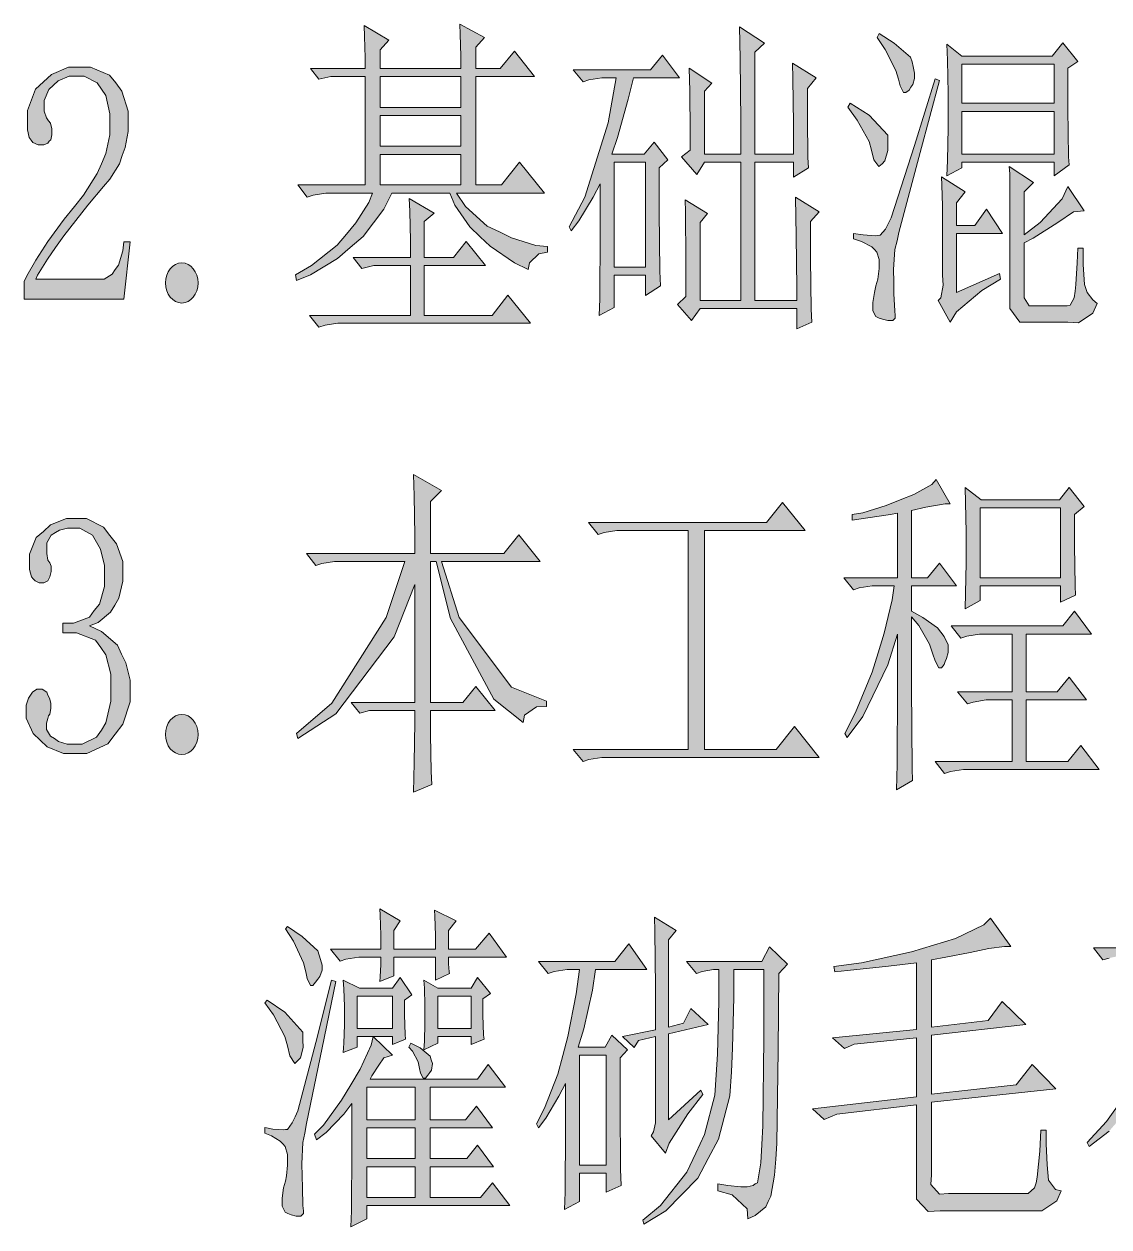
# Model space of a CAD drawing. Header units: millimetres. Extents: x 0 to 586, y 0 to 414.
# Drawn here: x 386.23 to 398.7, y 144.64 to 158.46 of the extents above; entities that cross this region are included whole.
import ezdxf

# ---------------------------------------------------------------- set-up
doc = ezdxf.new("R2010")
doc.units = ezdxf.units.MM

msp = doc.modelspace()

# ---------------------------------------------------------------- hatches: boundary and pattern name
h = msp.add_hatch(color=0)
h.paths.add_polyline_path([(391.248194, 157.952722), (391.248194, 158.093833), (391.241139, 158.347833), (391.237611, 158.46425), (391.519833, 158.309028), (391.421056, 158.199667), (391.421056, 157.952722), (391.703278, 157.952722), (391.865556, 158.153806), (392.098389, 157.861), (391.421056, 157.861), (391.421056, 156.615694), (391.717389, 156.615694), (391.925528, 156.87675), (392.211278, 156.520444), (391.198806, 156.520444), (391.304639, 156.36875), (391.551583, 156.142972), (391.692694, 156.075944), (391.833806, 156.005389), (392.1125, 155.920722), (392.246556, 155.906611), (392.246556, 155.843111), (392.147778, 155.821944), (392.038417, 155.719639), (392.024306, 155.642028), (391.865556, 155.719639), (391.586861, 155.910139), (391.470444, 156.0195), (391.354028, 156.132389), (391.181167, 156.382861), (391.124722, 156.520444), (390.457972, 156.520444), (390.36625, 156.337), (390.126361, 156.023028), (389.978194, 155.896028), (389.830028, 155.769028), (389.523111, 155.582056), (389.360833, 155.518556), (389.35025, 155.582056), (389.533694, 155.687889), (389.8265, 155.92425), (389.935861, 156.05125), (390.041694, 156.17825), (390.193389, 156.414611), (390.235722, 156.520444), (389.780639, 156.520444), (389.6995, 156.520444), (389.551333, 156.499278), (389.484306, 156.474583), (389.374944, 156.615694), (390.151056, 156.615694), (390.151056, 157.861), (389.755944, 157.861), (389.618361, 157.82925), (389.523111, 157.952722), (390.151056, 157.952722), (390.151056, 158.076194), (390.144, 158.323139), (390.136944, 158.446611), (390.422694, 158.277278), (390.323917, 158.167917), (390.323917, 157.952722)])
h.paths.add_polyline_path([(390.323917, 157.861), (390.323917, 157.504694), (391.248194, 157.504694), (391.248194, 157.861)])
h.paths.add_polyline_path([(390.323917, 157.412972), (390.323917, 157.060194), (391.248194, 157.060194), (391.248194, 157.412972)])
h.paths.add_polyline_path([(390.323917, 156.964944), (390.323917, 156.615694), (391.248194, 156.615694), (391.248194, 156.964944)])
h = msp.add_hatch(color=0)
h.dxf.hatch_style = 2
h.paths.add_polyline_path([(395.072306, 156.968472), (395.072306, 157.314194), (395.06525, 157.839833), (395.061722, 158.016222), (395.333361, 157.846889), (395.234583, 157.723417), (395.234583, 157.38475), (395.238111, 156.929667), (395.245167, 156.81325), (395.072306, 156.703889), (395.072306, 156.87675), (394.627806, 156.87675), (394.627806, 155.285722), (395.111111, 155.285722), (395.111111, 155.433889), (395.104056, 156.026556), (395.097, 156.474583), (395.368639, 156.30525), (395.269861, 156.195889), (395.269861, 155.7655), (395.276917, 155.186944), (395.283972, 155.038778), (395.111111, 154.961167), (395.111111, 155.194), (393.999861, 155.194), (393.901083, 155.056417), (393.738806, 155.239861), (393.837583, 155.331583), (393.837583, 155.747861), (393.834056, 156.30525), (393.827, 156.442833), (394.084528, 156.287611), (393.999861, 156.181778), (393.999861, 155.285722), (394.469056, 155.285722), (394.469056, 156.87675), (394.04925, 156.87675), (393.961056, 156.735639), (393.788194, 156.936722), (393.886972, 157.014333), (393.886972, 157.222472), (393.883444, 157.691667), (393.876389, 157.95625), (394.133917, 157.783389), (394.04925, 157.691667), (394.04925, 156.968472), (394.469056, 156.968472), (394.469056, 157.338889), (394.462, 158.069139), (394.454944, 158.4325), (394.740694, 158.245528), (394.627806, 158.139694), (394.627806, 156.968472)])
h = msp.add_hatch(color=0)
h.dxf.hatch_style = 2
h.paths.add_polyline_path([(396.060083, 158.354889), (396.232944, 158.245528), (396.419917, 158.08325), (396.437556, 158.030333), (396.451667, 157.977417), (396.465778, 157.899806), (396.465778, 157.875111), (396.465778, 157.839833), (396.444611, 157.769278), (396.423444, 157.737528), (396.402278, 157.705778), (396.367, 157.677556), (396.356417, 157.677556), (396.338778, 157.677556), (396.299972, 157.755167), (396.282333, 157.82925), (396.250583, 157.931556), (396.127111, 158.171444), (396.035389, 158.309028)])
h = msp.add_hatch(color=0)
h.paths.add_polyline_path([(396.836194, 156.721528), (396.84325, 156.897917), (396.850306, 157.271861), (396.850306, 157.469417), (396.850306, 157.666972), (396.84325, 158.047972), (396.836194, 158.231417), (397.009056, 158.093833), (398.046222, 158.093833), (398.169694, 158.249056), (398.342556, 158.033861), (398.229667, 157.95625), (398.229667, 157.490583), (398.236722, 156.936722), (398.243778, 156.845), (398.070917, 156.721528), (398.070917, 156.87675), (397.009056, 156.87675), (397.009056, 156.81325)])
h.paths.add_polyline_path([(397.009056, 157.458833), (397.009056, 156.968472), (398.070917, 156.968472), (398.070917, 157.458833)])
h.paths.add_polyline_path([(397.009056, 158.002111), (397.009056, 157.554083), (398.070917, 157.554083), (398.070917, 158.002111)])
h = msp.add_hatch(color=0)
h.paths.add_polyline_path([(393.530667, 156.81325), (393.530667, 156.30525), (393.537722, 155.624389), (393.544778, 155.455056), (393.371917, 155.345694), (393.371917, 155.578528), (393.012083, 155.578528), (393.012083, 155.208111), (392.839222, 155.116389), (392.846278, 155.306889), (392.853333, 156.065361), (392.853333, 156.626278), (392.772194, 156.474583), (392.606389, 156.202944), (392.518194, 156.086528), (392.4935, 156.132389), (392.673417, 156.474583), (392.945056, 157.328306), (393.036778, 157.846889), (392.952111, 157.846889), (392.870972, 157.846889), (392.722806, 157.822194), (392.655778, 157.801028), (392.542889, 157.938611), (393.431889, 157.938611), (393.569472, 158.107944), (393.7635, 157.846889), (393.234333, 157.846889), (393.174361, 157.599944), (393.050889, 157.158972), (392.987389, 156.968472), (393.357806, 156.968472), (393.470694, 157.106056), (393.629444, 156.904972)])
h.paths.add_polyline_path([(393.012083, 156.87675), (393.012083, 155.67025), (393.371917, 155.67025), (393.371917, 156.87675)])
h = msp.add_hatch(color=0)
h.dxf.hatch_style = 2
h.paths.add_polyline_path([(387.215944, 157.293028), (387.215944, 157.430611), (387.166556, 157.642278), (387.117167, 157.716361), (387.067778, 157.790444), (386.919611, 157.864528), (386.820833, 157.864528), (386.74675, 157.864528), (386.61975, 157.811611), (386.566833, 157.762222), (386.513917, 157.712833), (386.461, 157.585833), (386.461, 157.508222), (386.461, 157.462361), (386.485694, 157.38475), (386.510389, 157.353), (386.531556, 157.324778), (386.549194, 157.261278), (386.549194, 157.229528), (386.549194, 157.190722), (386.535083, 157.134278), (386.517444, 157.116639), (386.503333, 157.095472), (386.457472, 157.077833), (386.425722, 157.077833), (386.390444, 157.077833), (386.330472, 157.102528), (386.309306, 157.13075), (386.288139, 157.158972), (386.266972, 157.247167), (386.266972, 157.307139), (386.266972, 157.469417), (386.358694, 157.716361), (386.450417, 157.801028), (386.542139, 157.885694), (386.739694, 157.970361), (386.845528, 157.970361), (386.993694, 157.970361), (387.212417, 157.878639), (387.282972, 157.786917), (387.353528, 157.691667), (387.424083, 157.462361), (387.424083, 157.324778), (387.424083, 157.229528), (387.392333, 157.046083), (387.357056, 156.954361), (387.325306, 156.859111), (387.215944, 156.682722), (387.141861, 156.598056), (386.961944, 156.382861), (386.686778, 156.030083), (386.591528, 155.896028), (386.496278, 155.761972), (386.383389, 155.578528), (386.362222, 155.532667), (387.092472, 155.532667), (387.148917, 155.532667), (387.240639, 155.589111), (387.275917, 155.642028), (387.314722, 155.694944), (387.364111, 155.857222), (387.374694, 155.963056), (387.448778, 155.963056), (387.374694, 155.303361), (386.228167, 155.303361), (386.228167, 155.504444), (386.259917, 155.571472), (386.362222, 155.751389), (386.432778, 155.857222), (386.503333, 155.966583), (386.690306, 156.220583), (386.806722, 156.36875), (386.912556, 156.499278), (387.067778, 156.746222), (387.117167, 156.859111), (387.166556, 156.975528), (387.215944, 157.190722)])
h = msp.add_hatch(color=0)
h.dxf.hatch_style = 2
h.paths.add_polyline_path([(396.751528, 157.815139), (396.529278, 156.989639), (396.285861, 156.068889), (396.264694, 155.973639), (396.24, 155.874861), (396.222361, 155.642028), (396.225889, 155.500917), (396.229417, 155.363333), (396.24, 155.169306), (396.243528, 155.116389), (396.243528, 155.084639), (396.215306, 155.056417), (396.183556, 155.056417), (396.158861, 155.056417), (396.095361, 155.070528), (396.060083, 155.084639), (396.021278, 155.102278), (395.986, 155.169306), (395.986, 155.22575), (395.986, 155.264556), (396.003639, 155.377444), (396.021278, 155.455056), (396.042444, 155.532667), (396.060083, 155.656139), (396.060083, 155.702), (396.060083, 155.758444), (396.031861, 155.843111), (396.003639, 155.871333), (395.975417, 155.903083), (395.855472, 155.966583), (395.76375, 155.994806), (395.76375, 156.058306), (395.873111, 156.040667), (396.014222, 156.030083), (396.042444, 156.033611), (396.070667, 156.037139), (396.130639, 156.107694), (396.165917, 156.174722), (396.197667, 156.238222), (396.465778, 157.06725), (396.702139, 157.832778)])
h = msp.add_hatch(color=0)
h.dxf.hatch_style = 2
h.paths.add_polyline_path([(395.724944, 157.554083), (395.943667, 157.4165), (396.158861, 157.187194), (396.158861, 157.099), (396.158861, 157.010806), (396.123583, 156.890861), (396.091833, 156.859111), (396.056556, 156.827361), (395.996583, 156.904972), (395.971889, 157.014333), (395.943667, 157.113111), (395.806083, 157.360056), (395.70025, 157.508222)])
h = msp.add_hatch(color=0)
h.dxf.hatch_style = 2
h.paths.add_polyline_path([(397.562917, 156.396972), (397.562917, 156.5275), (397.559389, 156.742694), (397.552333, 156.827361), (397.834556, 156.643917), (397.725194, 156.534556), (397.725194, 156.040667), (397.908639, 156.181778), (398.162639, 156.456944), (398.229667, 156.598056), (398.416639, 156.319361), (398.293167, 156.30525), (398.11325, 156.181778), (397.831028, 156.001861), (397.725194, 155.948944), (397.725194, 155.409194), (397.725194, 155.317472), (397.785167, 155.22575), (397.848667, 155.22575), (398.219083, 155.22575), (398.254361, 155.232806), (398.300222, 155.317472), (398.310806, 155.395083), (398.321389, 155.472694), (398.3355, 155.719639), (398.342556, 155.888972), (398.402528, 155.888972), (398.402528, 155.702), (398.420167, 155.472694), (398.434278, 155.423306), (398.448389, 155.377444), (398.515417, 155.292778), (398.564806, 155.253972), (398.515417, 155.141083), (398.349611, 155.031722), (398.229667, 155.038778), (397.785167, 155.038778), (397.675806, 155.038778), (397.562917, 155.194), (397.562917, 155.349222)])
h = msp.add_hatch(color=0)
h.dxf.hatch_style = 2
h.paths.add_polyline_path([(396.786806, 155.578528), (396.786806, 156.227639), (396.786806, 156.375806), (396.77975, 156.612167), (396.776222, 156.707417), (397.047861, 156.534556), (396.949083, 156.411083), (396.949083, 156.150028), (397.157222, 156.150028), (397.294806, 156.337), (397.47825, 156.058306), (396.949083, 156.058306), (396.949083, 155.377444), (397.442972, 155.596167), (397.453556, 155.532667), (397.238361, 155.402139), (396.949083, 155.155194), (396.875, 155.038778), (396.737417, 155.285722), (396.769167, 155.317472), (396.793861, 155.462111)])
h = msp.add_hatch(color=0)
h.dxf.hatch_style = 2
h.paths.add_polyline_path([(390.669639, 155.779611), (390.669639, 155.973639), (390.662583, 156.312306), (390.655528, 156.460472), (390.941278, 156.291139), (390.828389, 156.195889), (390.828389, 155.779611), (391.163528, 155.779611), (391.311694, 155.966583), (391.533944, 155.687889), (390.828389, 155.687889), (390.828389, 155.116389), (391.608028, 155.116389), (391.791472, 155.349222), (392.049, 155.024667), (389.914694, 155.024667), (389.837083, 155.024667), (389.688917, 155.0035), (389.618361, 154.978806), (389.509, 155.116389), (390.669639, 155.116389), (390.669639, 155.687889), (390.249833, 155.687889), (390.11225, 155.656139), (390.013472, 155.779611)])
h = msp.add_hatch(color=0)
edge = h.paths.add_edge_path()
edge.add_ellipse((388.041444, 155.488569), major_axis=(0, 0.231069), ratio=0.80916, start_angle=0, end_angle=360)
h = msp.add_hatch(color=0)
h.dxf.hatch_style = 2
h.paths.add_polyline_path([(390.902472, 150.576139), (390.902472, 150.297444), (390.909528, 149.874111), (390.916583, 149.725944), (390.704917, 149.634222), (390.711972, 149.972889), (390.719028, 150.442083), (390.719028, 150.576139), (390.200444, 150.576139), (390.087556, 150.544389), (389.988778, 150.667861), (390.719028, 150.667861), (390.719028, 152.022528), (390.482667, 151.422806), (389.812389, 150.537333), (389.374944, 150.251583), (389.360833, 150.311556), (389.766528, 150.660806), (390.390944, 151.645056), (390.606139, 152.287111), (389.879417, 152.287111), (389.798278, 152.287111), (389.650111, 152.262417), (389.583083, 152.24125), (389.473722, 152.378833), (390.719028, 152.378833), (390.719028, 152.586972), (390.711972, 153.042056), (390.704917, 153.289), (391.025944, 153.102028), (390.902472, 152.978556), (390.902472, 152.378833), (391.742083, 152.378833), (391.914944, 152.594028), (392.161889, 152.287111), (391.025944, 152.287111), (391.230556, 151.645056), (391.833806, 150.84425), (392.235972, 150.681972), (392.235972, 150.622), (392.119556, 150.614944), (391.981972, 150.519694), (391.964333, 150.435028), (391.629194, 150.706667), (391.131778, 151.630944), (390.965972, 152.287111), (390.902472, 152.287111), (390.902472, 150.667861), (391.272889, 150.667861), (391.421056, 150.851306), (391.643306, 150.576139)])
h = msp.add_hatch(color=0)
h.dxf.hatch_style = 2
h.paths.add_polyline_path([(396.268222, 152.840972), (396.190611, 152.826861), (395.929556, 152.788056), (395.749639, 152.763361), (395.749639, 152.826861), (395.869583, 152.848028), (396.141222, 152.932694), (396.299972, 152.996194), (396.458722, 153.056167), (396.663333, 153.172583), (396.712722, 153.229028), (396.875, 152.950333), (396.818556, 152.950333), (396.596306, 152.911528), (396.4305, 152.872722), (396.4305, 152.100139), (396.613944, 152.100139), (396.751528, 152.269472), (396.949083, 152.008417), (396.4305, 152.008417), (396.4305, 151.715611), (396.561028, 151.645056), (396.730361, 151.525111), (396.769167, 151.475722), (396.807972, 151.426333), (396.850306, 151.327556), (396.850306, 151.281694), (396.850306, 151.242889), (396.832667, 151.172333), (396.818556, 151.137056), (396.804444, 151.101778), (396.776222, 151.0665), (396.762111, 151.0665), (396.744472, 151.0665), (396.702139, 151.144111), (396.677444, 151.221722), (396.638639, 151.338139), (396.515167, 151.553333), (396.4305, 151.652111), (396.4305, 150.851306), (396.437556, 149.909389), (396.441083, 149.771806), (396.257639, 149.662444), (396.264694, 149.95525), (396.268222, 150.851306), (396.268222, 151.451028), (396.158861, 151.09825), (395.869583, 150.505583), (395.689667, 150.265694), (395.664972, 150.311556), (395.788444, 150.551444), (395.978944, 151.013583), (396.045972, 151.235833), (396.116528, 151.461611), (396.20825, 151.846139), (396.232944, 152.008417), (396.060083, 152.008417), (395.978944, 152.008417), (395.830778, 151.983722), (395.76375, 151.962556), (395.650861, 152.100139), (396.268222, 152.100139)])
h = msp.add_hatch(color=0)
h.paths.add_polyline_path([(397.047861, 151.743833), (397.051389, 151.92375), (397.058444, 152.273), (397.058444, 152.449389), (397.058444, 152.62225), (397.051389, 152.964444), (397.047861, 153.137306), (397.231306, 152.996194), (398.130889, 152.996194), (398.243778, 153.137306), (398.416639, 152.918583), (398.30375, 152.826861), (398.30375, 152.470556), (398.310806, 152.008417), (398.317861, 151.899056), (398.145, 151.821444), (398.145, 152.008417), (397.220722, 152.008417), (397.220722, 151.839083)])
h.paths.add_polyline_path([(397.220722, 152.904472), (397.220722, 152.100139), (398.145, 152.100139), (398.145, 152.904472)])
h = msp.add_hatch(color=0)
h.dxf.hatch_style = 2
h.paths.add_polyline_path([(392.71575, 152.735139), (394.765389, 152.735139), (394.948833, 152.964444), (395.209889, 152.643417), (394.04925, 152.643417), (394.04925, 150.124583), (394.87475, 150.124583), (395.086417, 150.389167), (395.368639, 150.032861), (392.952111, 150.032861), (392.870972, 150.032861), (392.722806, 150.011694), (392.655778, 149.987), (392.542889, 150.124583), (393.862278, 150.124583), (393.862278, 152.643417), (393.124972, 152.643417), (393.043833, 152.643417), (392.895667, 152.618722), (392.828639, 152.597556)])
h = msp.add_hatch(color=0)
h.dxf.hatch_style = 2
h.paths.add_polyline_path([(387.448778, 150.819556), (387.448778, 150.674917), (387.364111, 150.417389), (387.275917, 150.3045), (387.19125, 150.191611), (386.951361, 150.08225), (386.796139, 150.08225), (386.68325, 150.08225), (386.49275, 150.156333), (386.411611, 150.233944), (386.334, 150.311556), (386.252861, 150.487944), (386.252861, 150.59025), (386.252861, 150.636111), (386.277556, 150.71725), (386.30225, 150.752528), (386.326944, 150.784278), (386.376333, 150.819556), (386.401028, 150.819556), (386.436306, 150.819556), (386.489222, 150.784278), (386.503333, 150.752528), (386.520972, 150.71725), (386.535083, 150.657278), (386.535083, 150.636111), (386.535083, 150.597306), (386.5245, 150.533806), (386.510389, 150.512639), (386.499806, 150.480889), (386.485694, 150.427972), (386.485694, 150.403278), (386.485694, 150.357417), (386.531556, 150.279806), (386.577417, 150.251583), (386.623278, 150.219833), (386.725583, 150.188083), (386.782028, 150.188083), (386.894917, 150.188083), (387.060722, 150.269222), (387.117167, 150.350361), (387.170083, 150.4315), (387.226528, 150.681972), (387.226528, 150.851306), (387.226528, 150.992417), (387.166556, 151.214667), (387.110111, 151.299333), (387.050139, 151.384), (386.831417, 151.468667), (386.672667, 151.468667), (386.672667, 151.578028), (386.796139, 151.578028), (386.979583, 151.648583), (387.036028, 151.722667), (387.096, 151.79675), (387.152444, 152.001361), (387.152444, 152.131889), (387.152444, 152.24125), (387.106583, 152.428222), (387.060722, 152.509361), (387.014861, 152.5905), (386.870222, 152.671639), (386.771444, 152.671639), (386.729111, 152.671639), (386.637389, 152.646944), (386.588, 152.618722), (386.538611, 152.5905), (386.489222, 152.502306), (386.489222, 152.442333), (386.489222, 152.378833), (386.499806, 152.301222), (386.513917, 152.287111), (386.5245, 152.273), (386.538611, 152.234194), (386.538611, 152.2095), (386.538611, 152.170694), (386.5245, 152.110722), (386.513917, 152.086028), (386.499806, 152.064861), (386.457472, 152.040167), (386.425722, 152.040167), (386.401028, 152.040167), (386.355167, 152.064861), (386.334, 152.086028), (386.312833, 152.110722), (386.291667, 152.195389), (386.291667, 152.255361), (386.291667, 152.371778), (386.369278, 152.562278), (386.450417, 152.632833), (386.531556, 152.706917), (386.715, 152.781), (386.820833, 152.781), (386.944306, 152.781), (387.141861, 152.682222), (387.215944, 152.586972), (387.290028, 152.491722), (387.364111, 152.287111), (387.364111, 152.17775), (387.364111, 152.061333), (387.31825, 151.867306), (387.272389, 151.786167), (387.223, 151.705028), (387.078361, 151.585083), (386.979583, 151.546278), (387.117167, 151.482778), (387.300611, 151.324028), (387.35, 151.221722), (387.399389, 151.122944), (387.448778, 150.921861)])
h = msp.add_hatch(color=0)
h.dxf.hatch_style = 2
h.paths.add_polyline_path([(396.885583, 151.546278), (398.169694, 151.546278), (398.30375, 151.715611), (398.501306, 151.451028), (397.749889, 151.451028), (397.749889, 150.787806), (398.106194, 150.787806), (398.243778, 150.957139), (398.441333, 150.696083), (397.749889, 150.696083), (397.749889, 149.987), (398.229667, 149.987), (398.377833, 150.173972), (398.5895, 149.895278), (397.107833, 149.895278), (397.026694, 149.895278), (396.878528, 149.874111), (396.8115, 149.849417), (396.702139, 149.987), (397.587611, 149.987), (397.587611, 150.696083), (397.368889, 150.696083), (397.28775, 150.696083), (397.139583, 150.671389), (397.072556, 150.650222), (396.959667, 150.787806), (397.587611, 150.787806), (397.587611, 151.451028), (397.294806, 151.451028), (397.213667, 151.451028), (397.0655, 151.429861), (396.998472, 151.405167)])
h = msp.add_hatch(color=0)
edge = h.paths.add_edge_path()
edge.add_ellipse((388.041444, 150.299208), major_axis=(0, 0.231069), ratio=0.80916, start_angle=0, end_angle=360)
h = msp.add_hatch(color=0)
h.dxf.hatch_style = 2
h.paths.add_polyline_path([(391.107083, 147.739806), (391.107083, 147.662194), (391.114139, 147.570472), (391.121194, 147.552833), (390.958917, 147.475222), (390.958917, 147.739806), (390.479139, 147.739806), (390.479139, 147.524611), (390.316861, 147.461111), (390.323917, 147.514028), (390.330972, 147.655139), (390.330972, 147.739806), (390.158111, 147.739806), (390.076972, 147.739806), (389.928806, 147.715111), (389.861778, 147.693944), (389.752417, 147.831528), (390.330972, 147.831528), (390.330972, 147.993806), (390.323917, 148.223111), (390.316861, 148.293667), (390.553222, 148.156083), (390.479139, 148.046722), (390.479139, 147.831528), (390.958917, 147.831528), (390.958917, 147.98675), (390.951861, 148.209), (390.948333, 148.279556), (391.195278, 148.156083), (391.107083, 148.046722), (391.107083, 147.831528), (391.417528, 147.831528), (391.576278, 148.014972), (391.773833, 147.739806)])
h = msp.add_hatch(color=0)
h.dxf.hatch_style = 2
h.paths.add_polyline_path([(389.258528, 148.092583), (389.424333, 147.976167), (389.60425, 147.813889), (389.621889, 147.760972), (389.636, 147.711583), (389.653639, 147.648083), (389.653639, 147.630444), (389.653639, 147.591639), (389.628944, 147.517556), (389.60425, 147.485806), (389.579556, 147.450528), (389.547806, 147.41525), (389.523111, 147.41525), (389.484306, 147.492861), (389.466667, 147.570472), (389.441972, 147.676306), (389.325556, 147.92325), (389.233833, 148.064361)])
h = msp.add_hatch(color=0)
h.dxf.hatch_style = 2
h.paths.add_polyline_path([(393.488333, 146.903722), (393.488333, 147.390556), (393.481278, 148.039667), (393.47775, 148.198417), (393.724694, 148.046722), (393.6365, 147.937361), (393.6365, 146.935472), (393.809361, 146.981333), (393.894028, 147.150667), (394.091583, 146.967222), (393.6365, 146.857861), (393.6365, 145.870083), (394.006917, 146.212278), (394.031611, 146.162889), (393.85875, 145.940639), (393.643556, 145.601972), (393.601222, 145.485556), (393.438944, 145.686639), (393.463639, 145.7325), (393.488333, 145.834806), (393.488333, 145.887722), (393.488333, 146.826111), (393.290778, 146.78025), (393.241389, 146.702639), (393.107333, 146.826111)])
h = msp.add_hatch(color=0)
h.dxf.hatch_style = 2
h.paths.add_polyline_path([(396.659806, 146.935472), (397.312444, 147.013083), (397.474722, 147.228278), (397.746361, 146.967222), (396.659806, 146.84375), (396.659806, 146.166417), (397.633472, 146.27225), (397.816917, 146.505083), (398.088556, 146.226389), (396.659806, 146.074694), (396.659806, 145.238611), (396.65275, 145.125722), (396.751528, 145.016361), (396.857361, 145.023417), (397.707556, 145.023417), (397.771056, 145.023417), (397.845139, 145.086917), (397.862778, 145.146889), (397.876889, 145.210389), (397.905111, 145.51025), (397.915694, 145.750139), (397.979194, 145.750139), (397.979194, 145.594917), (397.989778, 145.3515), (397.996833, 145.263306), (398.007417, 145.175111), (398.085028, 145.069278), (398.152056, 145.055167), (398.102667, 144.93875), (397.929806, 144.822333), (397.806333, 144.822333), (396.758583, 144.822333), (396.621, 144.815278), (396.486944, 144.956389), (396.486944, 145.101028), (396.486944, 146.042944), (395.57325, 145.933583), (395.425083, 145.873611), (395.291028, 145.997083), (396.486944, 146.134667), (396.486944, 146.812), (395.770806, 146.737917), (395.661444, 146.688528), (395.523861, 146.812), (396.486944, 146.90725), (396.486944, 147.676306), (396.165917, 147.6375), (395.696722, 147.584583), (395.548556, 147.570472), (395.537972, 147.630444), (395.855472, 147.676306), (396.4305, 147.799778), (396.6845, 147.877389), (396.934972, 147.955), (397.263056, 148.110222), (397.337139, 148.187833), (397.5735, 147.863278), (397.499417, 147.863278), (397.3195, 147.838583), (397.213667, 147.817417), (397.104306, 147.792722), (396.825611, 147.739806), (396.659806, 147.708056)])
h = msp.add_hatch(color=0)
h.paths.add_polyline_path([(399.298583, 144.698861), (399.305639, 144.907), (399.312694, 145.817167), (399.312694, 146.519194), (399.118667, 146.219333), (398.702389, 145.739556), (398.473083, 145.563167), (398.448389, 145.609028), (398.670639, 145.848917), (399.041056, 146.363972), (399.189222, 146.642667), (399.337389, 146.921361), (399.570222, 147.475222), (399.658417, 147.753917), (398.868194, 147.753917), (398.818806, 147.753917), (398.702389, 147.729222), (398.631833, 147.708056), (398.522472, 147.845639), (400.864917, 147.845639), (401.062472, 148.074944), (401.309417, 147.753917), (399.877139, 147.753917), (399.760722, 147.443472), (399.520833, 146.896667), (399.397361, 146.656778), (399.496139, 146.593278), (400.656778, 146.593278), (400.755556, 146.766139), (400.963694, 146.547417), (400.854333, 146.441583), (400.854333, 145.848917), (400.857861, 145.069278), (400.864917, 144.882306), (400.681472, 144.790583), (400.681472, 145.206861), (399.485556, 145.206861), (399.485556, 144.822333)])
h.paths.add_polyline_path([(399.485556, 146.501556), (399.485556, 145.298583), (400.681472, 145.298583), (400.681472, 146.501556)])
h = msp.add_hatch(color=0)
h.paths.add_polyline_path([(392.440583, 144.839972), (392.447639, 145.037528), (392.451167, 145.76425), (392.451167, 146.286361), (392.377083, 146.141722), (392.225389, 145.887722), (392.14425, 145.778361), (392.119556, 145.824222), (392.211278, 146.004139), (392.362972, 146.395722), (392.422944, 146.610917), (392.479389, 146.826111), (392.574639, 147.32), (392.613444, 147.598694), (392.549944, 147.598694), (392.472333, 147.598694), (392.324167, 147.574), (392.253611, 147.552833), (392.14425, 147.690417), (393.019139, 147.690417), (393.181417, 147.8915), (393.389556, 147.598694), (392.796889, 147.598694), (392.761611, 147.358806), (392.662833, 146.914306), (392.599333, 146.706167), (392.909778, 146.706167), (392.983861, 146.84375), (393.167306, 146.674417), (393.082639, 146.582694), (393.082639, 146.032361), (393.086167, 145.302111), (393.093222, 145.115139), (392.920361, 145.037528), (392.920361, 145.25625), (392.613444, 145.25625), (392.613444, 144.931694)])
h.paths.add_polyline_path([(392.613444, 146.614444), (392.613444, 145.347972), (392.920361, 145.347972), (392.920361, 146.614444)])
h = msp.add_hatch(color=0)
h.dxf.hatch_style = 2
h.paths.add_polyline_path([(393.844639, 147.690417), (394.708944, 147.690417), (394.797139, 147.85975), (395.005278, 147.658667), (394.9065, 147.552833), (394.899444, 146.667361), (394.881806, 145.598444), (394.871222, 145.418528), (394.857111, 145.235083), (394.814778, 144.991667), (394.783028, 144.931694), (394.754806, 144.868194), (394.634861, 144.769417), (394.550194, 144.730611), (394.543139, 144.847028), (394.370278, 145.009306), (394.204472, 145.055167), (394.204472, 145.132778), (394.320889, 145.115139), (394.469056, 145.101028), (394.500806, 145.101028), (394.543139, 145.101028), (394.610167, 145.115139), (394.634861, 145.132778), (394.659556, 145.146889), (394.698361, 145.376194), (394.708944, 145.587861), (394.723056, 145.799528), (394.733639, 146.804944), (394.733639, 147.598694), (394.387917, 147.598694), (394.387917, 147.281194), (394.373806, 146.692056), (394.359694, 146.420417), (394.342056, 146.14525), (394.211528, 145.647833), (394.091583, 145.425583), (393.975167, 145.199806), (393.60475, 144.822333), (393.354278, 144.670639), (393.340167, 144.7165), (393.544778, 144.885833), (393.848167, 145.270361), (393.950472, 145.485556), (394.052778, 145.70075), (394.169194, 146.152306), (394.186833, 146.388667), (394.200944, 146.625028), (394.215056, 147.228278), (394.215056, 147.598694), (394.155083, 147.598694), (394.024556, 147.574), (393.957528, 147.552833)])
h = msp.add_hatch(color=0)
h.dxf.hatch_style = 2
h.paths.add_polyline_path([(389.812389, 147.461111), (389.653639, 146.699111), (389.473722, 145.82775), (389.456083, 145.718389), (389.434917, 145.609028), (389.420806, 145.365611), (389.424333, 145.2245), (389.427861, 145.086917), (389.434917, 144.885833), (389.441972, 144.822333), (389.441972, 144.794111), (389.410222, 144.762361), (389.382, 144.762361), (389.357306, 144.762361), (389.297333, 144.776472), (389.262056, 144.794111), (389.230306, 144.808222), (389.195028, 144.878778), (389.195028, 144.931694), (389.195028, 144.9705), (389.212667, 145.086917), (389.233833, 145.164528), (389.244417, 145.2245), (389.258528, 145.347972), (389.258528, 145.411472), (389.258528, 145.471444), (389.230306, 145.563167), (389.202083, 145.594917), (389.173861, 145.626667), (389.071556, 145.686639), (388.997472, 145.718389), (388.997472, 145.781889), (389.089194, 145.76425), (389.209139, 145.753667), (389.233833, 145.757194), (389.258528, 145.760722), (389.311444, 145.834806), (389.343194, 145.905361), (389.374944, 145.972389), (389.583083, 146.759083), (389.763, 147.475222)])
h = msp.add_hatch(color=0)
h.paths.add_polyline_path([(389.897056, 146.642667), (389.904111, 146.752028), (389.911167, 146.963694), (389.911167, 147.066), (389.911167, 147.171833), (389.904111, 147.376444), (389.897056, 147.475222), (390.084028, 147.3835), (390.465028, 147.3835), (390.553222, 147.506972), (390.687278, 147.305889), (390.602611, 147.245917), (390.602611, 147.076583), (390.609667, 146.850806), (390.613194, 146.797889), (390.465028, 146.734389), (390.465028, 146.829639), (390.059333, 146.829639), (390.059333, 146.706167)])
h.paths.add_polyline_path([(390.059333, 147.291778), (390.059333, 146.921361), (390.465028, 146.921361), (390.465028, 147.291778)])
h = msp.add_hatch(color=0)
h.paths.add_polyline_path([(390.824861, 146.674417), (390.831917, 146.773194), (390.835444, 146.977806), (390.835444, 147.083639), (390.835444, 147.185944), (390.831917, 147.3835), (390.824861, 147.475222), (390.983611, 147.3835), (391.368139, 147.3835), (391.442222, 147.506972), (391.590389, 147.323528), (391.502194, 147.260028), (391.502194, 147.076583), (391.50925, 146.84375), (391.516306, 146.797889), (391.368139, 146.734389), (391.368139, 146.829639), (390.983611, 146.829639), (390.983611, 146.752028)])
h.paths.add_polyline_path([(390.983611, 147.291778), (390.983611, 146.921361), (391.368139, 146.921361), (391.368139, 147.291778)])
h = msp.add_hatch(color=0)
h.dxf.hatch_style = 2
h.paths.add_polyline_path([(389.022167, 147.245917), (389.226778, 147.108333), (389.431389, 146.879028), (389.434917, 146.790833), (389.438444, 146.702639), (389.406694, 146.582694), (389.374944, 146.550944), (389.339667, 146.519194), (389.283222, 146.603861), (389.258528, 146.720278), (389.226778, 146.829639), (389.09625, 147.076583), (388.997472, 147.214167)])
h = msp.add_hatch(color=0)
h.paths.add_polyline_path([(389.98525, 144.638889), (389.992306, 144.822333), (389.995833, 145.534944), (389.995833, 146.057056), (389.904111, 145.933583), (389.703028, 145.725444), (389.590139, 145.640778), (389.565444, 145.704278), (389.671278, 145.810111), (389.879417, 146.095861), (389.98525, 146.27225), (390.091083, 146.452167), (390.218083, 146.727333), (390.242778, 146.829639), (390.465028, 146.614444), (390.36625, 146.582694), (390.306278, 146.498028), (390.225139, 146.374556), (390.2075, 146.33575), (391.442222, 146.33575), (391.565694, 146.505083), (391.76325, 146.244028), (390.898944, 146.244028), (390.898944, 145.870083), (391.304639, 145.870083), (391.428111, 146.025306), (391.615083, 145.778361), (390.898944, 145.778361), (390.898944, 145.425583), (391.31875, 145.425583), (391.442222, 145.577278), (391.625667, 145.330333), (390.898944, 145.330333), (390.898944, 144.977556), (391.4775, 144.977556), (391.615083, 145.146889), (391.812639, 144.885833), (390.168694, 144.885833), (390.168694, 144.730611)])
h.paths.add_polyline_path([(390.168694, 146.244028), (390.168694, 145.870083), (390.726083, 145.870083), (390.726083, 146.244028)])
h.paths.add_polyline_path([(390.168694, 145.778361), (390.168694, 145.425583), (390.726083, 145.425583), (390.726083, 145.778361)])
h.paths.add_polyline_path([(390.168694, 145.330333), (390.168694, 144.977556), (390.726083, 144.977556), (390.726083, 145.330333)])
h = msp.add_hatch(color=0)
h.dxf.hatch_style = 2
h.paths.add_polyline_path([(390.676694, 146.752028), (390.782528, 146.695583), (390.898944, 146.600333), (390.909528, 146.558), (390.923639, 146.515667), (390.913056, 146.441583), (390.891889, 146.413361), (390.870722, 146.381611), (390.8425, 146.349861), (390.817806, 146.349861), (390.786056, 146.406306), (390.775472, 146.459222), (390.757833, 146.536833), (390.694333, 146.660306), (390.652, 146.706167)])

# ---------------------------------------------------------------- linework, layer by layer
at = {"color": 0, "lineweight": 0}
for points in [[(391.248194, 157.952722), (391.248194, 158.093833), (391.241139, 158.347833), (391.237611, 158.46425), (391.519833, 158.309028), (391.421056, 158.199667), (391.421056, 157.952722), (391.703278, 157.952722), (391.865556, 158.153806), (392.098389, 157.861), (391.421056, 157.861), (391.421056, 156.615694), (391.717389, 156.615694), (391.925528, 156.87675), (392.211278, 156.520444), (391.198806, 156.520444), (391.304639, 156.36875), (391.551583, 156.142972), (391.692694, 156.075944), (391.833806, 156.005389), (392.1125, 155.920722), (392.246556, 155.906611), (392.246556, 155.843111), (392.147778, 155.821944), (392.038417, 155.719639), (392.024306, 155.642028), (391.865556, 155.719639), (391.586861, 155.910139), (391.470444, 156.0195), (391.354028, 156.132389), (391.181167, 156.382861), (391.124722, 156.520444), (390.457972, 156.520444), (390.36625, 156.337), (390.126361, 156.023028), (389.978194, 155.896028), (389.830028, 155.769028), (389.523111, 155.582056), (389.360833, 155.518556), (389.35025, 155.582056), (389.533694, 155.687889), (389.8265, 155.92425), (389.935861, 156.05125), (390.041694, 156.17825), (390.193389, 156.414611), (390.235722, 156.520444), (389.780639, 156.520444), (389.6995, 156.520444), (389.551333, 156.499278), (389.484306, 156.474583), (389.374944, 156.615694), (390.151056, 156.615694), (390.151056, 157.861), (389.755944, 157.861), (389.618361, 157.82925), (389.523111, 157.952722), (390.151056, 157.952722), (390.151056, 158.076194), (390.144, 158.323139), (390.136944, 158.446611), (390.422694, 158.277278), (390.323917, 158.167917), (390.323917, 157.952722)], [(395.072306, 156.968472), (395.072306, 157.314194), (395.06525, 157.839833), (395.061722, 158.016222), (395.333361, 157.846889), (395.234583, 157.723417), (395.234583, 157.38475), (395.238111, 156.929667), (395.245167, 156.81325), (395.072306, 156.703889), (395.072306, 156.87675), (394.627806, 156.87675), (394.627806, 155.285722), (395.111111, 155.285722), (395.111111, 155.433889), (395.104056, 156.026556), (395.097, 156.474583), (395.368639, 156.30525), (395.269861, 156.195889), (395.269861, 155.7655), (395.276917, 155.186944), (395.283972, 155.038778), (395.111111, 154.961167), (395.111111, 155.194), (393.999861, 155.194), (393.901083, 155.056417), (393.738806, 155.239861), (393.837583, 155.331583), (393.837583, 155.747861), (393.834056, 156.30525), (393.827, 156.442833), (394.084528, 156.287611), (393.999861, 156.181778), (393.999861, 155.285722), (394.469056, 155.285722), (394.469056, 156.87675), (394.04925, 156.87675), (393.961056, 156.735639), (393.788194, 156.936722), (393.886972, 157.014333), (393.886972, 157.222472), (393.883444, 157.691667), (393.876389, 157.95625), (394.133917, 157.783389), (394.04925, 157.691667), (394.04925, 156.968472), (394.469056, 156.968472), (394.469056, 157.338889), (394.462, 158.069139), (394.454944, 158.4325), (394.740694, 158.245528), (394.627806, 158.139694), (394.627806, 156.968472)], [(396.060083, 158.354889), (396.232944, 158.245528), (396.419917, 158.08325), (396.437556, 158.030333), (396.451667, 157.977417), (396.465778, 157.899806), (396.465778, 157.875111), (396.465778, 157.839833), (396.444611, 157.769278), (396.423444, 157.737528), (396.402278, 157.705778), (396.367, 157.677556), (396.356417, 157.677556), (396.338778, 157.677556), (396.299972, 157.755167), (396.282333, 157.82925), (396.250583, 157.931556), (396.127111, 158.171444), (396.035389, 158.309028)], [(396.836194, 156.721528), (396.84325, 156.897917), (396.850306, 157.271861), (396.850306, 157.469417), (396.850306, 157.666972), (396.84325, 158.047972), (396.836194, 158.231417), (397.009056, 158.093833), (398.046222, 158.093833), (398.169694, 158.249056), (398.342556, 158.033861), (398.229667, 157.95625), (398.229667, 157.490583), (398.236722, 156.936722), (398.243778, 156.845), (398.070917, 156.721528), (398.070917, 156.87675), (397.009056, 156.87675), (397.009056, 156.81325)], [(393.530667, 156.81325), (393.530667, 156.30525), (393.537722, 155.624389), (393.544778, 155.455056), (393.371917, 155.345694), (393.371917, 155.578528), (393.012083, 155.578528), (393.012083, 155.208111), (392.839222, 155.116389), (392.846278, 155.306889), (392.853333, 156.065361), (392.853333, 156.626278), (392.772194, 156.474583), (392.606389, 156.202944), (392.518194, 156.086528), (392.4935, 156.132389), (392.673417, 156.474583), (392.945056, 157.328306), (393.036778, 157.846889), (392.952111, 157.846889), (392.870972, 157.846889), (392.722806, 157.822194), (392.655778, 157.801028), (392.542889, 157.938611), (393.431889, 157.938611), (393.569472, 158.107944), (393.7635, 157.846889), (393.234333, 157.846889), (393.174361, 157.599944), (393.050889, 157.158972), (392.987389, 156.968472), (393.357806, 156.968472), (393.470694, 157.106056), (393.629444, 156.904972)], [(387.215944, 157.293028), (387.215944, 157.430611), (387.166556, 157.642278), (387.117167, 157.716361), (387.067778, 157.790444), (386.919611, 157.864528), (386.820833, 157.864528), (386.74675, 157.864528), (386.61975, 157.811611), (386.566833, 157.762222), (386.513917, 157.712833), (386.461, 157.585833), (386.461, 157.508222), (386.461, 157.462361), (386.485694, 157.38475), (386.510389, 157.353), (386.531556, 157.324778), (386.549194, 157.261278), (386.549194, 157.229528), (386.549194, 157.190722), (386.535083, 157.134278), (386.517444, 157.116639), (386.503333, 157.095472), (386.457472, 157.077833), (386.425722, 157.077833), (386.390444, 157.077833), (386.330472, 157.102528), (386.309306, 157.13075), (386.288139, 157.158972), (386.266972, 157.247167), (386.266972, 157.307139), (386.266972, 157.469417), (386.358694, 157.716361), (386.450417, 157.801028), (386.542139, 157.885694), (386.739694, 157.970361), (386.845528, 157.970361), (386.993694, 157.970361), (387.212417, 157.878639), (387.282972, 157.786917), (387.353528, 157.691667), (387.424083, 157.462361), (387.424083, 157.324778), (387.424083, 157.229528), (387.392333, 157.046083), (387.357056, 156.954361), (387.325306, 156.859111), (387.215944, 156.682722), (387.141861, 156.598056), (386.961944, 156.382861), (386.686778, 156.030083), (386.591528, 155.896028), (386.496278, 155.761972), (386.383389, 155.578528), (386.362222, 155.532667), (387.092472, 155.532667), (387.148917, 155.532667), (387.240639, 155.589111), (387.275917, 155.642028), (387.314722, 155.694944), (387.364111, 155.857222), (387.374694, 155.963056), (387.448778, 155.963056), (387.374694, 155.303361), (386.228167, 155.303361), (386.228167, 155.504444), (386.259917, 155.571472), (386.362222, 155.751389), (386.432778, 155.857222), (386.503333, 155.966583), (386.690306, 156.220583), (386.806722, 156.36875), (386.912556, 156.499278), (387.067778, 156.746222), (387.117167, 156.859111), (387.166556, 156.975528), (387.215944, 157.190722)], [(397.009056, 158.002111), (397.009056, 157.554083), (398.070917, 157.554083), (398.070917, 158.002111)], [(390.323917, 157.861), (390.323917, 157.504694), (391.248194, 157.504694), (391.248194, 157.861)], [(396.751528, 157.815139), (396.529278, 156.989639), (396.285861, 156.068889), (396.264694, 155.973639), (396.24, 155.874861), (396.222361, 155.642028), (396.225889, 155.500917), (396.229417, 155.363333), (396.24, 155.169306), (396.243528, 155.116389), (396.243528, 155.084639), (396.215306, 155.056417), (396.183556, 155.056417), (396.158861, 155.056417), (396.095361, 155.070528), (396.060083, 155.084639), (396.021278, 155.102278), (395.986, 155.169306), (395.986, 155.22575), (395.986, 155.264556), (396.003639, 155.377444), (396.021278, 155.455056), (396.042444, 155.532667), (396.060083, 155.656139), (396.060083, 155.702), (396.060083, 155.758444), (396.031861, 155.843111), (396.003639, 155.871333), (395.975417, 155.903083), (395.855472, 155.966583), (395.76375, 155.994806), (395.76375, 156.058306), (395.873111, 156.040667), (396.014222, 156.030083), (396.042444, 156.033611), (396.070667, 156.037139), (396.130639, 156.107694), (396.165917, 156.174722), (396.197667, 156.238222), (396.465778, 157.06725), (396.702139, 157.832778)], [(395.724944, 157.554083), (395.943667, 157.4165), (396.158861, 157.187194), (396.158861, 157.099), (396.158861, 157.010806), (396.123583, 156.890861), (396.091833, 156.859111), (396.056556, 156.827361), (395.996583, 156.904972), (395.971889, 157.014333), (395.943667, 157.113111), (395.806083, 157.360056), (395.70025, 157.508222)], [(390.323917, 157.412972), (390.323917, 157.060194), (391.248194, 157.060194), (391.248194, 157.412972)], [(397.009056, 157.458833), (397.009056, 156.968472), (398.070917, 156.968472), (398.070917, 157.458833)], [(390.323917, 156.964944), (390.323917, 156.615694), (391.248194, 156.615694), (391.248194, 156.964944)], [(393.012083, 156.87675), (393.012083, 155.67025), (393.371917, 155.67025), (393.371917, 156.87675)], [(397.562917, 156.396972), (397.562917, 156.5275), (397.559389, 156.742694), (397.552333, 156.827361), (397.834556, 156.643917), (397.725194, 156.534556), (397.725194, 156.040667), (397.908639, 156.181778), (398.162639, 156.456944), (398.229667, 156.598056), (398.416639, 156.319361), (398.293167, 156.30525), (398.11325, 156.181778), (397.831028, 156.001861), (397.725194, 155.948944), (397.725194, 155.409194), (397.725194, 155.317472), (397.785167, 155.22575), (397.848667, 155.22575), (398.219083, 155.22575), (398.254361, 155.232806), (398.300222, 155.317472), (398.310806, 155.395083), (398.321389, 155.472694), (398.3355, 155.719639), (398.342556, 155.888972), (398.402528, 155.888972), (398.402528, 155.702), (398.420167, 155.472694), (398.434278, 155.423306), (398.448389, 155.377444), (398.515417, 155.292778), (398.564806, 155.253972), (398.515417, 155.141083), (398.349611, 155.031722), (398.229667, 155.038778), (397.785167, 155.038778), (397.675806, 155.038778), (397.562917, 155.194), (397.562917, 155.349222)], [(396.786806, 155.578528), (396.786806, 156.227639), (396.786806, 156.375806), (396.77975, 156.612167), (396.776222, 156.707417), (397.047861, 156.534556), (396.949083, 156.411083), (396.949083, 156.150028), (397.157222, 156.150028), (397.294806, 156.337), (397.47825, 156.058306), (396.949083, 156.058306), (396.949083, 155.377444), (397.442972, 155.596167), (397.453556, 155.532667), (397.238361, 155.402139), (396.949083, 155.155194), (396.875, 155.038778), (396.737417, 155.285722), (396.769167, 155.317472), (396.793861, 155.462111)], [(390.669639, 155.779611), (390.669639, 155.973639), (390.662583, 156.312306), (390.655528, 156.460472), (390.941278, 156.291139), (390.828389, 156.195889), (390.828389, 155.779611), (391.163528, 155.779611), (391.311694, 155.966583), (391.533944, 155.687889), (390.828389, 155.687889), (390.828389, 155.116389), (391.608028, 155.116389), (391.791472, 155.349222), (392.049, 155.024667), (389.914694, 155.024667), (389.837083, 155.024667), (389.688917, 155.0035), (389.618361, 154.978806), (389.509, 155.116389), (390.669639, 155.116389), (390.669639, 155.687889), (390.249833, 155.687889), (390.11225, 155.656139), (390.013472, 155.779611)], [(390.902472, 150.576139), (390.902472, 150.297444), (390.909528, 149.874111), (390.916583, 149.725944), (390.704917, 149.634222), (390.711972, 149.972889), (390.719028, 150.442083), (390.719028, 150.576139), (390.200444, 150.576139), (390.087556, 150.544389), (389.988778, 150.667861), (390.719028, 150.667861), (390.719028, 152.022528), (390.482667, 151.422806), (389.812389, 150.537333), (389.374944, 150.251583), (389.360833, 150.311556), (389.766528, 150.660806), (390.390944, 151.645056), (390.606139, 152.287111), (389.879417, 152.287111), (389.798278, 152.287111), (389.650111, 152.262417), (389.583083, 152.24125), (389.473722, 152.378833), (390.719028, 152.378833), (390.719028, 152.586972), (390.711972, 153.042056), (390.704917, 153.289), (391.025944, 153.102028), (390.902472, 152.978556), (390.902472, 152.378833), (391.742083, 152.378833), (391.914944, 152.594028), (392.161889, 152.287111), (391.025944, 152.287111), (391.230556, 151.645056), (391.833806, 150.84425), (392.235972, 150.681972), (392.235972, 150.622), (392.119556, 150.614944), (391.981972, 150.519694), (391.964333, 150.435028), (391.629194, 150.706667), (391.131778, 151.630944), (390.965972, 152.287111), (390.902472, 152.287111), (390.902472, 150.667861), (391.272889, 150.667861), (391.421056, 150.851306), (391.643306, 150.576139)], [(396.268222, 152.840972), (396.190611, 152.826861), (395.929556, 152.788056), (395.749639, 152.763361), (395.749639, 152.826861), (395.869583, 152.848028), (396.141222, 152.932694), (396.299972, 152.996194), (396.458722, 153.056167), (396.663333, 153.172583), (396.712722, 153.229028), (396.875, 152.950333), (396.818556, 152.950333), (396.596306, 152.911528), (396.4305, 152.872722), (396.4305, 152.100139), (396.613944, 152.100139), (396.751528, 152.269472), (396.949083, 152.008417), (396.4305, 152.008417), (396.4305, 151.715611), (396.561028, 151.645056), (396.730361, 151.525111), (396.769167, 151.475722), (396.807972, 151.426333), (396.850306, 151.327556), (396.850306, 151.281694), (396.850306, 151.242889), (396.832667, 151.172333), (396.818556, 151.137056), (396.804444, 151.101778), (396.776222, 151.0665), (396.762111, 151.0665), (396.744472, 151.0665), (396.702139, 151.144111), (396.677444, 151.221722), (396.638639, 151.338139), (396.515167, 151.553333), (396.4305, 151.652111), (396.4305, 150.851306), (396.437556, 149.909389), (396.441083, 149.771806), (396.257639, 149.662444), (396.264694, 149.95525), (396.268222, 150.851306), (396.268222, 151.451028), (396.158861, 151.09825), (395.869583, 150.505583), (395.689667, 150.265694), (395.664972, 150.311556), (395.788444, 150.551444), (395.978944, 151.013583), (396.045972, 151.235833), (396.116528, 151.461611), (396.20825, 151.846139), (396.232944, 152.008417), (396.060083, 152.008417), (395.978944, 152.008417), (395.830778, 151.983722), (395.76375, 151.962556), (395.650861, 152.100139), (396.268222, 152.100139)], [(397.047861, 151.743833), (397.051389, 151.92375), (397.058444, 152.273), (397.058444, 152.449389), (397.058444, 152.62225), (397.051389, 152.964444), (397.047861, 153.137306), (397.231306, 152.996194), (398.130889, 152.996194), (398.243778, 153.137306), (398.416639, 152.918583), (398.30375, 152.826861), (398.30375, 152.470556), (398.310806, 152.008417), (398.317861, 151.899056), (398.145, 151.821444), (398.145, 152.008417), (397.220722, 152.008417), (397.220722, 151.839083)], [(392.71575, 152.735139), (394.765389, 152.735139), (394.948833, 152.964444), (395.209889, 152.643417), (394.04925, 152.643417), (394.04925, 150.124583), (394.87475, 150.124583), (395.086417, 150.389167), (395.368639, 150.032861), (392.952111, 150.032861), (392.870972, 150.032861), (392.722806, 150.011694), (392.655778, 149.987), (392.542889, 150.124583), (393.862278, 150.124583), (393.862278, 152.643417), (393.124972, 152.643417), (393.043833, 152.643417), (392.895667, 152.618722), (392.828639, 152.597556)], [(387.448778, 150.819556), (387.448778, 150.674917), (387.364111, 150.417389), (387.275917, 150.3045), (387.19125, 150.191611), (386.951361, 150.08225), (386.796139, 150.08225), (386.68325, 150.08225), (386.49275, 150.156333), (386.411611, 150.233944), (386.334, 150.311556), (386.252861, 150.487944), (386.252861, 150.59025), (386.252861, 150.636111), (386.277556, 150.71725), (386.30225, 150.752528), (386.326944, 150.784278), (386.376333, 150.819556), (386.401028, 150.819556), (386.436306, 150.819556), (386.489222, 150.784278), (386.503333, 150.752528), (386.520972, 150.71725), (386.535083, 150.657278), (386.535083, 150.636111), (386.535083, 150.597306), (386.5245, 150.533806), (386.510389, 150.512639), (386.499806, 150.480889), (386.485694, 150.427972), (386.485694, 150.403278), (386.485694, 150.357417), (386.531556, 150.279806), (386.577417, 150.251583), (386.623278, 150.219833), (386.725583, 150.188083), (386.782028, 150.188083), (386.894917, 150.188083), (387.060722, 150.269222), (387.117167, 150.350361), (387.170083, 150.4315), (387.226528, 150.681972), (387.226528, 150.851306), (387.226528, 150.992417), (387.166556, 151.214667), (387.110111, 151.299333), (387.050139, 151.384), (386.831417, 151.468667), (386.672667, 151.468667), (386.672667, 151.578028), (386.796139, 151.578028), (386.979583, 151.648583), (387.036028, 151.722667), (387.096, 151.79675), (387.152444, 152.001361), (387.152444, 152.131889), (387.152444, 152.24125), (387.106583, 152.428222), (387.060722, 152.509361), (387.014861, 152.5905), (386.870222, 152.671639), (386.771444, 152.671639), (386.729111, 152.671639), (386.637389, 152.646944), (386.588, 152.618722), (386.538611, 152.5905), (386.489222, 152.502306), (386.489222, 152.442333), (386.489222, 152.378833), (386.499806, 152.301222), (386.513917, 152.287111), (386.5245, 152.273), (386.538611, 152.234194), (386.538611, 152.2095), (386.538611, 152.170694), (386.5245, 152.110722), (386.513917, 152.086028), (386.499806, 152.064861), (386.457472, 152.040167), (386.425722, 152.040167), (386.401028, 152.040167), (386.355167, 152.064861), (386.334, 152.086028), (386.312833, 152.110722), (386.291667, 152.195389), (386.291667, 152.255361), (386.291667, 152.371778), (386.369278, 152.562278), (386.450417, 152.632833), (386.531556, 152.706917), (386.715, 152.781), (386.820833, 152.781), (386.944306, 152.781), (387.141861, 152.682222), (387.215944, 152.586972), (387.290028, 152.491722), (387.364111, 152.287111), (387.364111, 152.17775), (387.364111, 152.061333), (387.31825, 151.867306), (387.272389, 151.786167), (387.223, 151.705028), (387.078361, 151.585083), (386.979583, 151.546278), (387.117167, 151.482778), (387.300611, 151.324028), (387.35, 151.221722), (387.399389, 151.122944), (387.448778, 150.921861)], [(397.220722, 152.904472), (397.220722, 152.100139), (398.145, 152.100139), (398.145, 152.904472)], [(396.885583, 151.546278), (398.169694, 151.546278), (398.30375, 151.715611), (398.501306, 151.451028), (397.749889, 151.451028), (397.749889, 150.787806), (398.106194, 150.787806), (398.243778, 150.957139), (398.441333, 150.696083), (397.749889, 150.696083), (397.749889, 149.987), (398.229667, 149.987), (398.377833, 150.173972), (398.5895, 149.895278), (397.107833, 149.895278), (397.026694, 149.895278), (396.878528, 149.874111), (396.8115, 149.849417), (396.702139, 149.987), (397.587611, 149.987), (397.587611, 150.696083), (397.368889, 150.696083), (397.28775, 150.696083), (397.139583, 150.671389), (397.072556, 150.650222), (396.959667, 150.787806), (397.587611, 150.787806), (397.587611, 151.451028), (397.294806, 151.451028), (397.213667, 151.451028), (397.0655, 151.429861), (396.998472, 151.405167)], [(391.107083, 147.739806), (391.107083, 147.662194), (391.114139, 147.570472), (391.121194, 147.552833), (390.958917, 147.475222), (390.958917, 147.739806), (390.479139, 147.739806), (390.479139, 147.524611), (390.316861, 147.461111), (390.323917, 147.514028), (390.330972, 147.655139), (390.330972, 147.739806), (390.158111, 147.739806), (390.076972, 147.739806), (389.928806, 147.715111), (389.861778, 147.693944), (389.752417, 147.831528), (390.330972, 147.831528), (390.330972, 147.993806), (390.323917, 148.223111), (390.316861, 148.293667), (390.553222, 148.156083), (390.479139, 148.046722), (390.479139, 147.831528), (390.958917, 147.831528), (390.958917, 147.98675), (390.951861, 148.209), (390.948333, 148.279556), (391.195278, 148.156083), (391.107083, 148.046722), (391.107083, 147.831528), (391.417528, 147.831528), (391.576278, 148.014972), (391.773833, 147.739806)], [(389.258528, 148.092583), (389.424333, 147.976167), (389.60425, 147.813889), (389.621889, 147.760972), (389.636, 147.711583), (389.653639, 147.648083), (389.653639, 147.630444), (389.653639, 147.591639), (389.628944, 147.517556), (389.60425, 147.485806), (389.579556, 147.450528), (389.547806, 147.41525), (389.523111, 147.41525), (389.484306, 147.492861), (389.466667, 147.570472), (389.441972, 147.676306), (389.325556, 147.92325), (389.233833, 148.064361)], [(393.488333, 146.903722), (393.488333, 147.390556), (393.481278, 148.039667), (393.47775, 148.198417), (393.724694, 148.046722), (393.6365, 147.937361), (393.6365, 146.935472), (393.809361, 146.981333), (393.894028, 147.150667), (394.091583, 146.967222), (393.6365, 146.857861), (393.6365, 145.870083), (394.006917, 146.212278), (394.031611, 146.162889), (393.85875, 145.940639), (393.643556, 145.601972), (393.601222, 145.485556), (393.438944, 145.686639), (393.463639, 145.7325), (393.488333, 145.834806), (393.488333, 145.887722), (393.488333, 146.826111), (393.290778, 146.78025), (393.241389, 146.702639), (393.107333, 146.826111)], [(396.659806, 146.935472), (397.312444, 147.013083), (397.474722, 147.228278), (397.746361, 146.967222), (396.659806, 146.84375), (396.659806, 146.166417), (397.633472, 146.27225), (397.816917, 146.505083), (398.088556, 146.226389), (396.659806, 146.074694), (396.659806, 145.238611), (396.65275, 145.125722), (396.751528, 145.016361), (396.857361, 145.023417), (397.707556, 145.023417), (397.771056, 145.023417), (397.845139, 145.086917), (397.862778, 145.146889), (397.876889, 145.210389), (397.905111, 145.51025), (397.915694, 145.750139), (397.979194, 145.750139), (397.979194, 145.594917), (397.989778, 145.3515), (397.996833, 145.263306), (398.007417, 145.175111), (398.085028, 145.069278), (398.152056, 145.055167), (398.102667, 144.93875), (397.929806, 144.822333), (397.806333, 144.822333), (396.758583, 144.822333), (396.621, 144.815278), (396.486944, 144.956389), (396.486944, 145.101028), (396.486944, 146.042944), (395.57325, 145.933583), (395.425083, 145.873611), (395.291028, 145.997083), (396.486944, 146.134667), (396.486944, 146.812), (395.770806, 146.737917), (395.661444, 146.688528), (395.523861, 146.812), (396.486944, 146.90725), (396.486944, 147.676306), (396.165917, 147.6375), (395.696722, 147.584583), (395.548556, 147.570472), (395.537972, 147.630444), (395.855472, 147.676306), (396.4305, 147.799778), (396.6845, 147.877389), (396.934972, 147.955), (397.263056, 148.110222), (397.337139, 148.187833), (397.5735, 147.863278), (397.499417, 147.863278), (397.3195, 147.838583), (397.213667, 147.817417), (397.104306, 147.792722), (396.825611, 147.739806), (396.659806, 147.708056)], [(392.440583, 144.839972), (392.447639, 145.037528), (392.451167, 145.76425), (392.451167, 146.286361), (392.377083, 146.141722), (392.225389, 145.887722), (392.14425, 145.778361), (392.119556, 145.824222), (392.211278, 146.004139), (392.362972, 146.395722), (392.422944, 146.610917), (392.479389, 146.826111), (392.574639, 147.32), (392.613444, 147.598694), (392.549944, 147.598694), (392.472333, 147.598694), (392.324167, 147.574), (392.253611, 147.552833), (392.14425, 147.690417), (393.019139, 147.690417), (393.181417, 147.8915), (393.389556, 147.598694), (392.796889, 147.598694), (392.761611, 147.358806), (392.662833, 146.914306), (392.599333, 146.706167), (392.909778, 146.706167), (392.983861, 146.84375), (393.167306, 146.674417), (393.082639, 146.582694), (393.082639, 146.032361), (393.086167, 145.302111), (393.093222, 145.115139), (392.920361, 145.037528), (392.920361, 145.25625), (392.613444, 145.25625), (392.613444, 144.931694)], [(393.844639, 147.690417), (394.708944, 147.690417), (394.797139, 147.85975), (395.005278, 147.658667), (394.9065, 147.552833), (394.899444, 146.667361), (394.881806, 145.598444), (394.871222, 145.418528), (394.857111, 145.235083), (394.814778, 144.991667), (394.783028, 144.931694), (394.754806, 144.868194), (394.634861, 144.769417), (394.550194, 144.730611), (394.543139, 144.847028), (394.370278, 145.009306), (394.204472, 145.055167), (394.204472, 145.132778), (394.320889, 145.115139), (394.469056, 145.101028), (394.500806, 145.101028), (394.543139, 145.101028), (394.610167, 145.115139), (394.634861, 145.132778), (394.659556, 145.146889), (394.698361, 145.376194), (394.708944, 145.587861), (394.723056, 145.799528), (394.733639, 146.804944), (394.733639, 147.598694), (394.387917, 147.598694), (394.387917, 147.281194), (394.373806, 146.692056), (394.359694, 146.420417), (394.342056, 146.14525), (394.211528, 145.647833), (394.091583, 145.425583), (393.975167, 145.199806), (393.60475, 144.822333), (393.354278, 144.670639), (393.340167, 144.7165), (393.544778, 144.885833), (393.848167, 145.270361), (393.950472, 145.485556), (394.052778, 145.70075), (394.169194, 146.152306), (394.186833, 146.388667), (394.200944, 146.625028), (394.215056, 147.228278), (394.215056, 147.598694), (394.155083, 147.598694), (394.024556, 147.574), (393.957528, 147.552833)], [(389.812389, 147.461111), (389.653639, 146.699111), (389.473722, 145.82775), (389.456083, 145.718389), (389.434917, 145.609028), (389.420806, 145.365611), (389.424333, 145.2245), (389.427861, 145.086917), (389.434917, 144.885833), (389.441972, 144.822333), (389.441972, 144.794111), (389.410222, 144.762361), (389.382, 144.762361), (389.357306, 144.762361), (389.297333, 144.776472), (389.262056, 144.794111), (389.230306, 144.808222), (389.195028, 144.878778), (389.195028, 144.931694), (389.195028, 144.9705), (389.212667, 145.086917), (389.233833, 145.164528), (389.244417, 145.2245), (389.258528, 145.347972), (389.258528, 145.411472), (389.258528, 145.471444), (389.230306, 145.563167), (389.202083, 145.594917), (389.173861, 145.626667), (389.071556, 145.686639), (388.997472, 145.718389), (388.997472, 145.781889), (389.089194, 145.76425), (389.209139, 145.753667), (389.233833, 145.757194), (389.258528, 145.760722), (389.311444, 145.834806), (389.343194, 145.905361), (389.374944, 145.972389), (389.583083, 146.759083), (389.763, 147.475222)], [(389.897056, 146.642667), (389.904111, 146.752028), (389.911167, 146.963694), (389.911167, 147.066), (389.911167, 147.171833), (389.904111, 147.376444), (389.897056, 147.475222), (390.084028, 147.3835), (390.465028, 147.3835), (390.553222, 147.506972), (390.687278, 147.305889), (390.602611, 147.245917), (390.602611, 147.076583), (390.609667, 146.850806), (390.613194, 146.797889), (390.465028, 146.734389), (390.465028, 146.829639), (390.059333, 146.829639), (390.059333, 146.706167)], [(390.824861, 146.674417), (390.831917, 146.773194), (390.835444, 146.977806), (390.835444, 147.083639), (390.835444, 147.185944), (390.831917, 147.3835), (390.824861, 147.475222), (390.983611, 147.3835), (391.368139, 147.3835), (391.442222, 147.506972), (391.590389, 147.323528), (391.502194, 147.260028), (391.502194, 147.076583), (391.50925, 146.84375), (391.516306, 146.797889), (391.368139, 146.734389), (391.368139, 146.829639), (390.983611, 146.829639), (390.983611, 146.752028)], [(389.022167, 147.245917), (389.226778, 147.108333), (389.431389, 146.879028), (389.434917, 146.790833), (389.438444, 146.702639), (389.406694, 146.582694), (389.374944, 146.550944), (389.339667, 146.519194), (389.283222, 146.603861), (389.258528, 146.720278), (389.226778, 146.829639), (389.09625, 147.076583), (388.997472, 147.214167)], [(390.059333, 147.291778), (390.059333, 146.921361), (390.465028, 146.921361), (390.465028, 147.291778)], [(390.983611, 147.291778), (390.983611, 146.921361), (391.368139, 146.921361), (391.368139, 147.291778)], [(389.98525, 144.638889), (389.992306, 144.822333), (389.995833, 145.534944), (389.995833, 146.057056), (389.904111, 145.933583), (389.703028, 145.725444), (389.590139, 145.640778), (389.565444, 145.704278), (389.671278, 145.810111), (389.879417, 146.095861), (389.98525, 146.27225), (390.091083, 146.452167), (390.218083, 146.727333), (390.242778, 146.829639), (390.465028, 146.614444), (390.36625, 146.582694), (390.306278, 146.498028), (390.225139, 146.374556), (390.2075, 146.33575), (391.442222, 146.33575), (391.565694, 146.505083), (391.76325, 146.244028), (390.898944, 146.244028), (390.898944, 145.870083), (391.304639, 145.870083), (391.428111, 146.025306), (391.615083, 145.778361), (390.898944, 145.778361), (390.898944, 145.425583), (391.31875, 145.425583), (391.442222, 145.577278), (391.625667, 145.330333), (390.898944, 145.330333), (390.898944, 144.977556), (391.4775, 144.977556), (391.615083, 145.146889), (391.812639, 144.885833), (390.168694, 144.885833), (390.168694, 144.730611)], [(390.676694, 146.752028), (390.782528, 146.695583), (390.898944, 146.600333), (390.909528, 146.558), (390.923639, 146.515667), (390.913056, 146.441583), (390.891889, 146.413361), (390.870722, 146.381611), (390.8425, 146.349861), (390.817806, 146.349861), (390.786056, 146.406306), (390.775472, 146.459222), (390.757833, 146.536833), (390.694333, 146.660306), (390.652, 146.706167)], [(392.613444, 146.614444), (392.613444, 145.347972), (392.920361, 145.347972), (392.920361, 146.614444)], [(390.168694, 146.244028), (390.168694, 145.870083), (390.726083, 145.870083), (390.726083, 146.244028)], [(390.168694, 145.778361), (390.168694, 145.425583), (390.726083, 145.425583), (390.726083, 145.778361)], [(390.168694, 145.330333), (390.168694, 144.977556), (390.726083, 144.977556), (390.726083, 145.330333)]]:
    msp.add_lwpolyline(points, close=True, dxfattribs=at)
for points in [[(398.702389, 147.729222), (398.631833, 147.708056), (398.522472, 147.845639), (400.864917, 147.845639)], [(398.702389, 145.739556), (398.473083, 145.563167), (398.448389, 145.609028), (398.670639, 145.848917), (399.041056, 146.363972)]]:
    msp.add_lwpolyline(points, dxfattribs=at)
for centre in [(388.041444, 155.488569), (388.041444, 150.299208)]:
    msp.add_ellipse(centre, major_axis=(0, 0.231069), ratio=0.80916, start_param=0, end_param=6.283185, dxfattribs=at)

doc.saveas('drawing.dxf')
